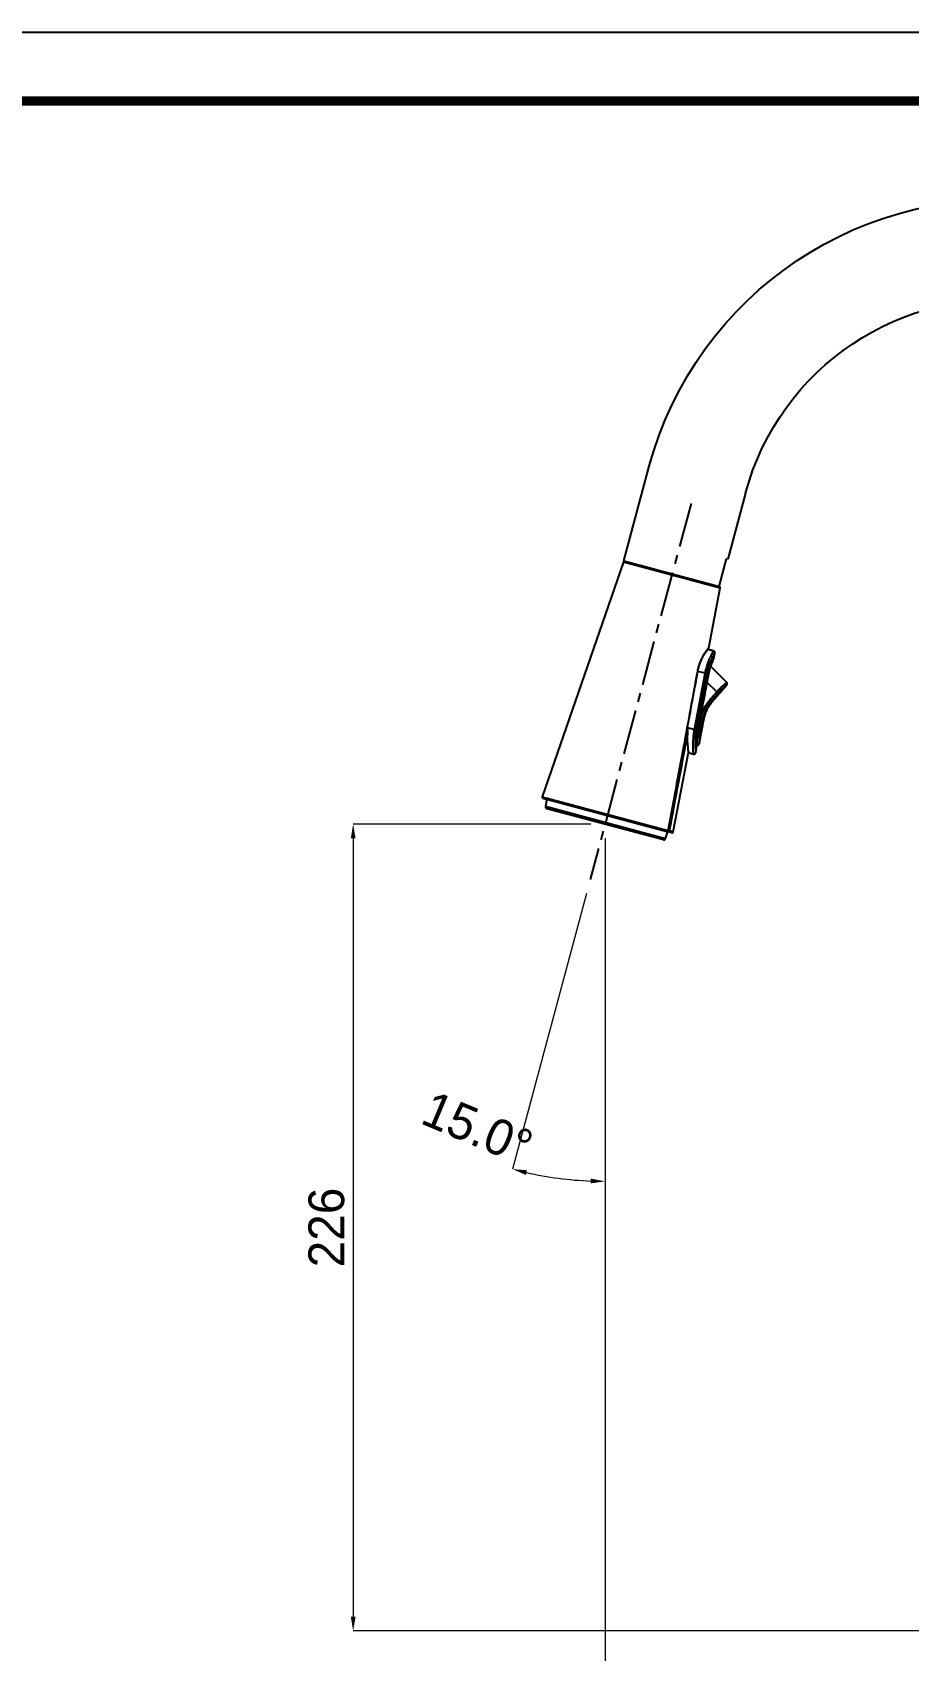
# Model space of a CAD drawing. Extents: x 0 to 1128, y 0 to 827.
# Drawn here: x 385.6 to 630.8, y 373.8 to 826.8 of the extents above; entities that cross this region are included whole.
import ezdxf

# ---------------------------------------------------------------- set-up
doc = ezdxf.new("R2010")
doc.units = 0
doc.header["$LTSCALE"] = 10
doc.header["$MEASUREMENT"] = 0
doc.header["$PDMODE"] = 3
doc.header["$PDSIZE"] = -10
doc.linetypes.add('CENTER', pattern=[2, 1.25, -0.25, 0.25, -0.25])
doc.linetypes.add('CENTERX2', pattern=[4, 2.5, -0.5, 0.5, -0.5])
doc.layers.get('0').update_dxf_attribs({"linetype": 'CONTINUOUS'})
doc.layers.get('DEFPOINTS').update_dxf_attribs({"linetype": 'CONTINUOUS'})
doc.layers.add('2', color=1, linetype='CENTERX2')
doc.styles.add('Daelim Dimension', font='')
doc.styles.get('Daelim Dimension').set_extended_font_data('나눔고딕')
doc.dimstyles.new('DEFAULT', dxfattribs={"dimscale": 2, "dimtxt": 2, "dimasz": 2, "dimexe": 0, "dimexo": 2, "dimgap": 1, "dimtad": 1, "dimdec": 0, "dimzin": 9, "dimdsep": 46, "dimtxsty": 'Daelim Dimension', "dimcen": 0.5, "dimclrd": 5, "dimclre": 5, "dimclrt": 256, "dimadec": 1, "dimazin": 0, "dimtfac": 1, "dimtdec": 0, "dimtix": 1, "dimtmove": 0, "dimatfit": 3, "dimfxl": 1, "dimtolj": 1, "dimtzin": 1, "dimlwd": 9, "dimlwe": 9, "dimarcsym": 0})

# ---------------------------------------------------------------- blocks, each defined once
blk = doc.blocks.new('G$C548E72AF')
at = {"color": 0, "linetype": 'Continuous'}
for p, q in [((205.59, 105.74), (198.11, 133.67)), ((171.51, 124.74), (176.47, 106.22)), ((0, 105.84), (0, 0)), ((28, 0), (28, 105.84)), ((176.47, 106.22), (176.84, 106.32)), ((178.91, 98.59), (176.84, 106.32)), ((201.02, 104.51), (192.07, 102.11)), ((204.72, 105.5), (201.02, 104.51)), ((205.59, 105.74), (204.72, 105.5)), ((192.07, 102.11), (178.91, 98.59)), ((183.12, 99.72), (179.81, 98.83)), ((179.81, 98.83), (178.91, 98.59)), ((0, 0), (23.26, 0)), ((23.26, 0), (27.1, 0)), ((27.1, 0), (28, 0))]:
    blk.add_line(p, q, dxfattribs=at)
at = {"color": 0, "linetype": 'ByBlock'}
for radius in [101, 73]:
    blk.add_arc((101, 105.84), radius, 15, 180, dxfattribs=at)
blk = doc.blocks.new('G$CC3C41D5A')
at = {"linetype": 'Continuous'}
for p, q in [((33.86, 78.57), (0.04, 17.76)), ((33.86, 78.57), (59.27, 66.72)), ((34, 78.81), (46.68, 72.89)), ((46.68, 72.89), (59.12, 67.1)), ((53.17, 50.75), (59.27, 66.72)), ((52.85, 45.52), (56.48, 40.34)), ((54.02, 47.37), (54.64, 48.98)), ((54.02, 47.37), (54.02, 47.37)), ((49.02, 44.8), (48.99, 44.81)), ((50.94, 43.88), (49.01, 44.77)), ((50.94, 43.88), (51.38, 43.71)), ((53.24, 38.18), (51.08, 41.27)), ((51.91, 43.45), (51.9, 43.45)), ((51.54, 35.74), (56.39, 39.67)), ((56.39, 39.67), (56.39, 39.67)), ((45.28, 28.86), (43.46, 29.71)), ((45.72, 28.69), (45.28, 28.86)), ((45.91, 24.75), (48.51, 31.55)), ((46.16, 28.33), (46.38, 28.23)), ((46.21, 28.45), (46.21, 28.45)), ((34.44, 1.72), (42.5, 22.84)), ((42.49, 22.82), (43.83, 22.2)), ((44.51, 22.48), (45.11, 24.06)), ((45.23, 24.47), (45.18, 24.5)), ((45.91, 24.75), (45.91, 24.75)), ((0.04, 17.76), (33.13, 2.33)), ((0.17, 17.35), (32.74, 2.16)), ((1.24, 16.85), (0.48, 14.97)), ((0.48, 14.97), (32.01, 0.27)), ((0.73, 14.33), (31.36, 0.05)), ((20.57, 5.08), (20.54, 5.09)), ((32.01, 0.27), (32.96, 2.06)), ((32.74, 2.16), (32.96, 2.06)), ((33.02, 2.03), (32.74, 2.16)), ((33.02, 2.03), (33.15, 2.3)), ((34.03, 1.56), (33.02, 2.03)), ((33.15, 2.33), (33.13, 2.33)), ((33.14, 2.31), (33.15, 2.3)), ((33.15, 2.3), (33.41, 2.2)), ((34.44, 1.72), (33.41, 2.2))]:
    blk.add_line(p, q, dxfattribs=at)
for centre, radius, start, end in [((34.12, 78.42), 0.3, 64.9997, 150.9143), ((58.99, 66.82), 0.3, 339.0853, 64.9997), ((0.3, 17.62), 0.3, 150.9143, 244.9997), ((0.94, 14.78), 0.5, 158.0002, 245), ((31.57, 0.5), 0.5, 245, 332.0002), ((32.87, 2.43), 0.3, 244.9997, 270), ((32.87, 2.43), 0.3, 270, 339.4217), ((34.16, 1.83), 0.3, 244.9997, 339.0853)]:
    blk.add_arc(centre, radius, start, end, dxfattribs=at)
for centre, major_axis, ratio, start_param, end_param in [((50.92, 36.3), (0.316, -0.388), 0.001644, 0.191806, 1.562226), ((53.24, 38.19), (0.316, -0.388), 0.001643, 0.193854, 1.562226), ((56.07, 40.06), (-0.41, -0.287), 0.999999, 1.642104, 3.141593), ((56.07, 40.06), (-0.41, -0.287), 0.999999, 1.642104, 3.141593), ((47.8, 31.97), (0.467, -0.178), 0.002868, 4.720631, 6.098447), ((46.37, 28.23), (0.467, -0.178), 0.002868, 4.720631, 6.101878), ((45.44, 24.92), (0.211, 0.453), 1, 3.141593, 4.783696), ((32.87, 2.43), (0.127, 0.272), 0.923828, 3.141593, 4.783696), ((33.15, 2.3), (-0.127, -0.272), 0.940434, 0, 1.642104)]:
    blk.add_ellipse(centre, major_axis=major_axis, ratio=ratio, start_param=start_param, end_param=end_param, dxfattribs=at)
for points, degree, knots in [([(46.68, 72.89), (47.85, 72.35), (49.01, 71.81), (50.15, 71.28), (52.36, 70.25), (54.32, 69.33), (55.23, 68.91), (56.79, 68.18), (57.96, 67.64), (58.42, 67.42), (58.78, 67.25), (59.03, 67.14)], 5, [0, 0, 0, 0, 0, 0, 0.342873, 0.342873, 0.342873, 0.685747, 0.685747, 0.685747, 1, 1, 1, 1, 1, 1]), ([(48.99, 44.81), (49.11, 45.1), (49.34, 45.69), (49.76, 46.52), (50.3, 47.43), (50.94, 48.36), (51.88, 49.5), (52.86, 50.47), (53.17, 50.75), (53.17, 50.75), (53.17, 50.75)], 3, [0, 0, 0, 0, 0.082609, 0.165601, 0.250896, 0.375854, 0.501289, 0.750471, 0.999515, 1, 1, 1, 1]), ([(49.02, 44.8), (49.16, 45.17), (49.44, 45.83), (49.88, 46.68), (50.26, 47.32), (50.59, 47.81), (50.87, 48.2), (51.14, 48.55), (51.42, 48.9), (51.72, 49.25), (52.04, 49.6), (52.34, 49.92), (52.61, 50.19), (52.82, 50.4), (52.97, 50.54), (53, 50.58), (53, 50.58)], 3, [0, 0, 0, 0, 0.106817, 0.196925, 0.269736, 0.325767, 0.376226, 0.423787, 0.476229, 0.533571, 0.598175, 0.678003, 0.748024, 0.826527, 0.913597, 1, 1, 1, 1]), ([(53, 50.58), (53.02, 50.59), (53.06, 50.61), (53.11, 50.65), (53.15, 50.7), (53.16, 50.73), (53.17, 50.75)], 3, [0, 0, 0, 0, 0.263934, 0.521848, 0.768503, 1, 1, 1, 1]), ([(50.94, 43.88), (51.1, 44.26), (51.43, 45.04), (52, 46.15), (52.59, 47.18), (53.41, 48.42), (54.16, 49.38), (54.38, 49.61), (54.38, 49.61), (54.38, 49.61)], 3, [0, 0, 0, 0, 0.119381, 0.243095, 0.370483, 0.501662, 0.790819, 0.999965, 1, 1, 1, 1]), ([(54.64, 48.98), (54.64, 48.98), (54.64, 48.98), (54.41, 48.73), (53.53, 47.68), (52.57, 46.24), (51.84, 44.85), (51.53, 44.09), (51.38, 43.71)], 3, [0, 0, 0, 0, 0.000431, 0.250039, 0.4996, 0.748777, 0.875512, 1, 1, 1, 1]), ([(51.9, 43.45), (52.01, 43.73), (52.22, 44.27), (52.71, 45.29), (53.33, 46.37), (53.87, 47.17), (54.02, 47.37), (54.02, 47.37)], 3, [0, 0, 0, 0, 0.126235, 0.253671, 0.50594, 0.758812, 1, 1, 1, 1]), ([(54.64, 48.98), (54.66, 49.04), (54.68, 49.16), (54.64, 49.35), (54.54, 49.51), (54.44, 49.58), (54.38, 49.61)], 3, [0, 0, 0, 0, 0.241007, 0.5, 0.758993, 1, 1, 1, 1]), ([(33.13, 2.33), (35.92, 9.8), (41.23, 23.95), (46.5, 38.11), (48.99, 44.81)], 3, [0, 0, 0, 0, 0.527191, 1, 1, 1, 1]), ([(33.15, 2.33), (33.37, 2.91), (33.77, 3.97), (34.3, 5.41), (34.73, 6.54), (35.08, 7.47), (35.39, 8.31), (35.71, 9.16), (36.52, 11.3), (38.27, 15.99), (41.26, 23.98), (43.95, 31.19), (45.86, 36.29), (46.54, 38.13), (47.1, 39.63), (47.61, 40.99), (48.27, 42.76), (48.75, 44.07), (49.02, 44.8)], 3, [0, 0, 0, 0, 0.041335, 0.07514, 0.101409, 0.12134, 0.140855, 0.160759, 0.181006, 0.292648, 0.491982, 0.745647, 0.801412, 0.852502, 0.875146, 0.907254, 0.948863, 1, 1, 1, 1]), ([(51.38, 43.71), (51.26, 43.4), (51.14, 43.09), (50.56, 41.53), (50.09, 40.28), (48.32, 35.59), (47.02, 32.14), (45.72, 28.69)], 3, [0, 0, 0, 0, 0.062319, 0.062319, 0.311593, 0.311593, 1, 1, 1, 1]), ([(46.21, 28.45), (46.39, 28.91), (46.7, 29.73), (47.11, 30.82), (47.44, 31.67), (47.71, 32.38), (48.21, 33.71), (48.85, 35.39), (49.6, 37.38), (50.1, 38.69), (50.51, 39.76), (50.87, 40.73), (51.35, 41.99), (51.71, 42.93), (51.91, 43.45)], 3, [0, 0, 0, 0, 0.091674, 0.164482, 0.218421, 0.261727, 0.305929, 0.48434, 0.598072, 0.70299, 0.747763, 0.812056, 0.896132, 1, 1, 1, 1]), ([(46.21, 28.45), (46.28, 28.64), (46.35, 28.83), (46.7, 29.76), (46.99, 30.51), (48.41, 34.25), (49.54, 37.24), (51.08, 41.31), (51.49, 42.38), (51.9, 43.45)], 3, [0, 0, 0, 0, 0.037398, 0.037398, 0.186992, 0.186992, 0.785365, 0.785365, 1, 1, 1, 1]), ([(53.55, 37.81), (53.29, 37.6), (53.03, 37.39), (52.26, 36.76), (51.74, 36.34), (51.23, 35.92)], 3, [0, 0, 0, 0, 0.334646, 0.334646, 1, 1, 1, 1]), ([(53.24, 38.18), (53.48, 38.37), (53.99, 38.76), (54.78, 39.31), (55.7, 39.91), (56.37, 40.3), (56.45, 40.33), (56.48, 40.34)], 3, [0, 0, 0, 0, 0.149182, 0.316344, 0.501671, 0.820025, 1, 1, 1, 1]), ([(56.39, 39.67), (56.37, 39.66), (56.35, 39.65), (56.12, 39.53), (55.58, 39.24), (54.78, 38.73), (54.08, 38.23), (53.73, 37.95), (53.55, 37.81)], 3, [0, 0, 0, 0, 0.125416, 0.250409, 0.4997, 0.748888, 0.874499, 1, 1, 1, 1]), ([(48.26, 31.8), (48.14, 31.49), (48.02, 31.17), (47.55, 29.93), (47.19, 28.99), (46.83, 28.06)], 3, [0, 0, 0, 0, 0.249982, 0.249982, 1, 1, 1, 1]), ([(51.23, 35.92), (50.97, 35.69), (50.45, 35.24), (49.65, 34.34), (49.02, 33.41), (48.54, 32.5), (48.35, 32.02), (48.26, 31.8)], 3, [0, 0, 0, 0, 0.20213, 0.39989, 0.699794, 0.858029, 1, 1, 1, 1]), ([(48.51, 31.55), (48.51, 31.55), (48.47, 31.58), (48.33, 31.73), (48.26, 31.8)], 3, [0, 0, 0, 0, 0.498845, 1, 1, 1, 1]), ([(48.51, 31.55), (48.66, 31.96), (49.03, 32.75), (49.73, 33.86), (50.57, 34.87), (51.2, 35.46), (51.54, 35.74)], 3, [0, 0, 0, 0, 0.248918, 0.499995, 0.751074, 1, 1, 1, 1]), ([(51.23, 35.92), (51.32, 35.87), (51.5, 35.76), (51.54, 35.74), (51.54, 35.74)], 3, [0, 0, 0, 0, 0.50145, 1, 1, 1, 1]), ([(43.16, 28.13), (42.78, 26.7), (42.63, 25.37), (42.49, 23.41), (42.5, 22.82), (42.5, 22.82)], 3, [0, 0, 0, 0, 0.500049, 0.500049, 1, 1, 1, 1]), ([(43.46, 29.71), (43.42, 29.44), (43.34, 28.9), (43.22, 28.38), (43.16, 28.13)], 3, [0, 0, 0, 0, 0.500004, 1, 1, 1, 1]), ([(43.83, 22.2), (43.83, 22.2), (43.83, 22.2), (43.84, 22.55), (44.01, 23.98), (44.38, 25.87), (44.81, 27.5), (45.14, 28.46), (45.28, 28.86)], 3, [0, 0, 0, 0, 0.000322, 0.223466, 0.499444, 0.711059, 0.877893, 1, 1, 1, 1]), ([(45.72, 28.69), (45.59, 28.31), (45.31, 27.53), (44.92, 26), (44.63, 24.25), (44.53, 22.83), (44.51, 22.48), (44.51, 22.48)], 3, [0, 0, 0, 0, 0.123864, 0.250997, 0.500795, 0.751295, 1, 1, 1, 1]), ([(45.11, 24.05), (45.11, 24.05), (45.11, 24.06), (45.15, 24.31), (45.3, 25.3), (45.58, 26.53), (45.9, 27.62), (46.11, 28.18), (46.21, 28.45)], 3, [0, 0, 0, 0, 0.000806, 0.249928, 0.499428, 0.748554, 0.875533, 1, 1, 1, 1]), ([(45.23, 24.47), (45.24, 24.49), (45.24, 24.53), (45.33, 24.91), (45.53, 25.7), (45.89, 26.9), (46.24, 27.86), (46.38, 28.23)], 3, [0, 0, 0, 0, 0.144745, 0.311837, 0.501479, 0.805152, 1, 1, 1, 1]), ([(46.83, 28.06), (46.76, 27.85), (46.6, 27.42), (46.34, 26.6), (46.1, 25.67), (45.97, 25.05), (45.92, 24.78), (45.91, 24.76), (45.91, 24.75)], 3, [0, 0, 0, 0, 0.124718, 0.250298, 0.499536, 0.748848, 0.874599, 1, 1, 1, 1]), ([(43.83, 22.2), (43.89, 22.17), (43.99, 22.15), (44.13, 22.16), (44.23, 22.19), (44.32, 22.24), (44.43, 22.33), (44.48, 22.41), (44.51, 22.48)], 3, [0, 0, 0, 0, 0.238446, 0.36771, 0.5, 0.63229, 0.761554, 1, 1, 1, 1])]:
    blk.add_open_spline(points, degree=degree, knots=knots, dxfattribs=at)
for points, degree in [([(54.42, 49.59), (52.78, 50.36)], 1), ([(53.96, 47.27), (54.02, 47.37)], 1), ([(53.96, 47.27), (53.96, 47.27)], 1), ([(45.28, 28.86), (47.17, 33.87), (49.06, 38.87), (50.94, 43.88)], 3), ([(47.8, 31.97), (48.44, 33.66), (49.52, 35.15), (50.92, 36.3)], 3), ([(50.92, 36.3), (51.7, 36.93), (52.47, 37.56), (53.24, 38.18)], 3), ([(46.38, 28.23), (46.85, 29.48), (47.33, 30.72), (47.8, 31.97)], 3), ([(33.39, 2.94), (36.75, 11.86), (40.11, 20.78), (43.46, 29.71)], 3), ([(43.16, 28.13), (39.91, 19.48), (36.66, 10.84), (33.41, 2.2)], 3), ([(45.11, 24.05), (45.13, 24.16)], 1), ([(19.84, 5.41), (19.85, 5.41), (19.85, 5.41), (19.87, 5.4)], 3), ([(33.15, 2.3), (33.15, 2.31), (33.15, 2.31), (33.15, 2.32)], 3)]:
    blk.add_open_spline(points, degree=degree, dxfattribs=at)
blk = doc.blocks.new('*D35')
at = {"color": 5, "lineweight": 9, "ltscale": 0.5, "transparency": 16777216}
for p, q in [((545.88, 601.09), (545.88, 505.17)), ((540.67, 585.75), (519.99, 508.58))]:
    blk.add_line(p, q, dxfattribs=at)
blk.add_arc((545.88, 605.19), 100.01, 257.2917, 267.7083, dxfattribs=at)
at = {"color": 5, "ltscale": 0.5, "transparency": 16777216}
for points in [[(523.72, 506.97), (524.03, 508.27), (519.99, 508.58)], [(541.89, 505.92), (541.86, 504.59), (545.88, 505.17)]]:
    blk.add_solid(points, dxfattribs=at)
at = {"layer": 'DEFPOINTS', "color": 0, "ltscale": 0.5, "transparency": 16777216}
for p in [(569.92, 694.91), (545.88, 605.19), (545.88, 605.09), (541.7, 589.62), (537.16, 505.55)]:
    blk.add_point(p, dxfattribs=at)
at = {"color": 7, "ltscale": 0.5, "transparency": 16777216, "insert": (510.18, 520.04), "char_height": 10, "attachment_point": 5, "rotation": 337.2555, "style": 'Daelim Dimension'}
blk.add_mtext('\\A1;15.0°', dxfattribs=at)
blk = doc.blocks.new('*D36')
at = {"color": 5, "lineweight": 9, "ltscale": 0.5, "transparency": 16777216}
for p, q in [((545.88, 601.19), (545.88, 339.04)), ((757.45, 356.8), (757.45, 339.04)), ((549.88, 339.04), (753.45, 339.04))]:
    blk.add_line(p, q, dxfattribs=at)
at = {"color": 5, "ltscale": 0.5, "transparency": 16777216}
for points in [[(549.88, 339.7), (549.88, 338.37), (545.88, 339.04)], [(753.45, 339.7), (753.45, 338.37), (757.45, 339.04)]]:
    blk.add_solid(points, dxfattribs=at)
at = {"layer": 'DEFPOINTS', "color": 0, "ltscale": 0.5, "transparency": 16777216}
for p in [(545.88, 605.19), (757.45, 360.8), (757.45, 339.04)]:
    blk.add_point(p, dxfattribs=at)
at = {"color": 7, "ltscale": 0.5, "transparency": 16777216, "insert": (651.66, 346.43), "char_height": 10, "attachment_point": 5, "style": 'Daelim Dimension'}
blk.add_mtext('\\A1;212', dxfattribs=at)
blk = doc.blocks.new('*D38')
at = {"color": 5, "lineweight": 9, "ltscale": 0.5, "transparency": 16777216}
for p, q in [((541.88, 605.19), (475.4, 605.19)), ((475.4, 601.19), (475.4, 383.3)), ((698.6, 379.3), (475.4, 379.3))]:
    blk.add_line(p, q, dxfattribs=at)
at = {"color": 5, "ltscale": 0.5, "transparency": 16777216}
for points in [[(474.74, 601.19), (476.07, 601.19), (475.4, 605.19)], [(474.74, 383.3), (476.07, 383.3), (475.4, 379.3)]]:
    blk.add_solid(points, dxfattribs=at)
at = {"layer": 'DEFPOINTS', "color": 0, "ltscale": 0.5, "transparency": 16777216}
for p in [(545.88, 605.19), (475.4, 379.3), (702.6, 379.3)]:
    blk.add_point(p, dxfattribs=at)
at = {"color": 7, "ltscale": 0.5, "transparency": 16777216, "insert": (467.96, 492.24), "char_height": 10, "attachment_point": 5, "rotation": 90, "style": 'Daelim Dimension'}
blk.add_mtext('\\A1;226', dxfattribs=at)

msp = doc.modelspace()

# ---------------------------------------------------------------- linework, layer by layer
at = {"ltscale": 0.5}
msp.add_line((545.88, 605.19), (545.88, 605.09), dxfattribs=at)
msp.add_lwpolyline([(0, 0), (1128.4, 0), (1128.4, 826.8), (0, 826.8)], close=True, dxfattribs=at)
at = {"color": 5, "linetype": 'ByBlock', "lineweight": 200, "const_width": 2.6}
msp.add_lwpolyline([(18.14, 35.4), (1110.14, 35.4), (1110.14, 807.6), (18.14, 807.6)], close=True, dxfattribs=at)
at = {"layer": '2', "linetype": 'CENTER'}
msp.add_line((569.92, 694.91), (541.7, 589.62), dxfattribs=at)

# ---------------------------------------------------------------- block references
at = {"ltscale": 0.5, "xscale": -1}
msp.add_blockref('G$C548E72AF', (756.71, 573.1), dxfattribs=at)
at = {"ltscale": 0.5, "rotation": 10}
msp.add_blockref('G$CC3C41D5A', (531.32, 595.32), dxfattribs=at)

# ---------------------------------------------------------------- dimensions: what is measured, and where the dimension line sits
at = {"color": 5, "ltscale": 0.5}
dim = msp.add_angular_dim_2l(base=(537.16, 505.55), line1=((545.88, 605.19), (545.88, 605.09)), line2=((569.92, 694.91), (541.7, 589.62)), dimstyle='DEFAULT', override={"dimtxt": 5, "dimclrt": 7}, dxfattribs=at)
dim.commit()
dim.dimension.update_dxf_attribs({"geometry": '*D35', "text_midpoint": (507.21, 512.95), "dimtype": 162})
dim = msp.add_linear_dim(base=(475.4, 379.3), p1=(545.88, 605.19), p2=(702.6, 379.3), angle=90, dimstyle='DEFAULT', override={"dimtxt": 5, "dimclrt": 7}, dxfattribs=at)
dim.commit()
dim.dimension.update_dxf_attribs({"geometry": '*D38', "text_midpoint": (467.96, 492.24)})
dim = msp.add_linear_dim(base=(757.45, 339.04), p1=(545.88, 605.19), p2=(757.45, 360.8), dimstyle='DEFAULT', override={"dimtxt": 5, "dimclrt": 7}, dxfattribs=at)
dim.commit()
dim.dimension.update_dxf_attribs({"geometry": '*D36', "text_midpoint": (651.66, 346.43)})

doc.saveas('drawing.dxf')
